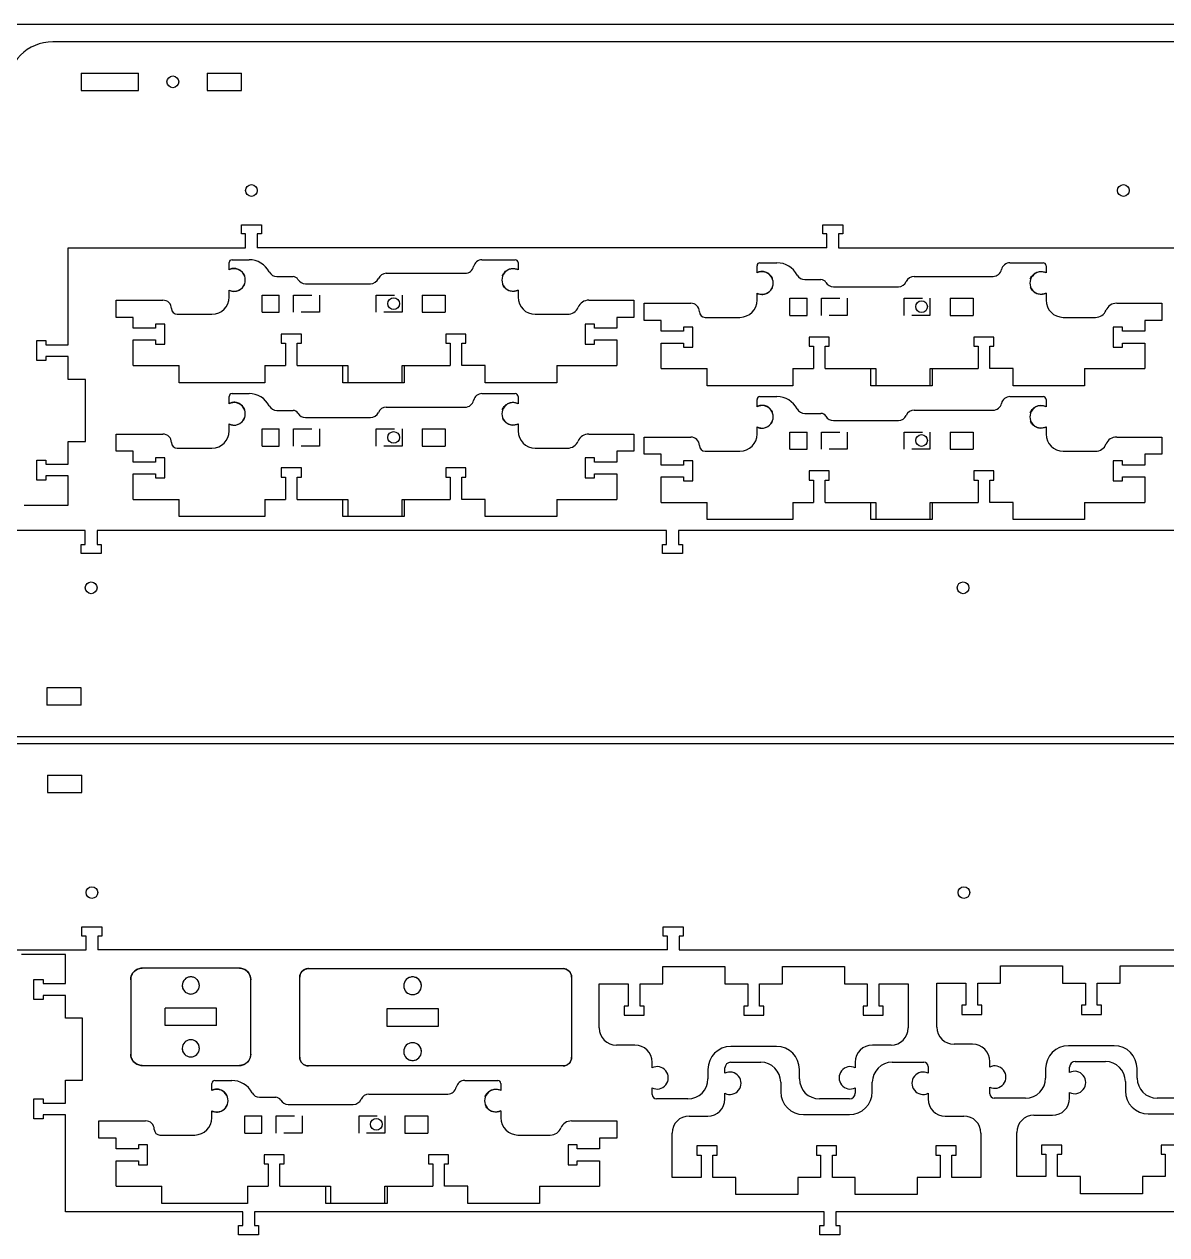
# Model space of a CAD drawing. Header units: millimetres. Extents: x -1447 to 1338, y -755 to 956.
# Drawn here: x -954.4 to -555.1, y 532.6 to 955.9 of the extents above; entities that cross this region are included whole.
import ezdxf

# ---------------------------------------------------------------- set-up
doc = ezdxf.new("R2010")
doc.units = ezdxf.units.MM
doc.linetypes.add('HIDDEN', pattern=[9.525, 6.35, -3.175])
doc.layers.get('0').update_dxf_attribs({"lineweight": 70})
doc.layers.add('Hidden', color=7, linetype='HIDDEN', lineweight=70)

msp = doc.modelspace()

# ---------------------------------------------------------------- linework, layer by layer
at = {"color": 7, "lineweight": -3}
for p, q in [((-1447.18, 955.92), (-167.18, 955.92)), ((-196.02, 949.77), (-944.43, 949.77)), ((-934.49, 938.77), (-914.49, 938.77)), ((-934.49, 938.77), (-934.49, 932.77)), ((-914.49, 932.77), (-914.49, 938.77)), ((-890.49, 938.77), (-878.49, 938.77)), ((-890.49, 938.77), (-890.49, 932.77)), ((-878.49, 932.77), (-878.49, 938.77)), ((-934.49, 932.77), (-914.49, 932.77)), ((-890.49, 932.77), (-878.49, 932.77)), ((-878.52, 882.57), (-878.52, 885.77)), ((-878.52, 885.77), (-871.52, 885.77)), ((-871.52, 885.77), (-871.52, 882.57)), ((-675.32, 882.57), (-675.32, 885.77)), ((-675.32, 885.77), (-668.32, 885.77)), ((-668.32, 885.77), (-668.32, 882.57)), ((-877.07, 882.57), (-878.52, 882.57)), ((-877.07, 877.77), (-877.07, 882.57)), ((-871.52, 882.57), (-872.97, 882.57)), ((-872.97, 882.57), (-872.97, 877.77)), ((-673.87, 882.57), (-675.32, 882.57)), ((-673.87, 877.77), (-673.87, 882.57)), ((-668.32, 882.57), (-669.77, 882.57)), ((-669.77, 882.57), (-669.77, 877.77)), ((-939.04, 843.82), (-939.04, 877.77)), ((-939.04, 877.77), (-877.07, 877.77)), ((-673.87, 877.77), (-872.97, 877.77)), ((-669.77, 877.77), (-470.67, 877.77)), ((-882.8, 869.99), (-882.8, 872.54)), ((-881.8, 873.54), (-875.85, 873.54)), ((-794.43, 873.54), (-782.8, 873.54)), ((-781.8, 872.54), (-781.8, 870.09)), ((-697.26, 872.48), (-691.31, 872.48)), ((-609.89, 872.48), (-598.26, 872.48)), ((-827.89, 868.81), (-800.3, 868.81)), ((-781.8, 870.09), (-781.8, 869.99)), ((-698.26, 868.93), (-698.26, 871.48)), ((-597.26, 871.48), (-597.26, 869.03)), ((-597.26, 869.03), (-597.26, 868.93)), ((-866.11, 867.67), (-860.47, 867.67)), ((-856.14, 865.17), (-833.4, 865.17)), ((-681.57, 866.61), (-675.93, 866.61)), ((-671.6, 864.11), (-648.86, 864.11)), ((-643.35, 867.75), (-615.76, 867.75)), ((-922.3, 859.41), (-905.95, 859.41)), ((-922.3, 853.41), (-922.3, 859.41)), ((-882.8, 860.47), (-882.8, 862.95)), ((-871.3, 861.17), (-865.3, 861.17)), ((-871.3, 855.17), (-871.3, 861.17)), ((-865.3, 855.17), (-865.3, 861.17)), ((-815.3, 861.17), (-807.3, 861.17)), ((-815.3, 861.17), (-815.3, 855.17)), ((-807.3, 861.17), (-807.3, 855.17)), ((-781.8, 862.95), (-781.8, 862.91)), ((-781.8, 862.91), (-781.8, 860.47)), ((-757.11, 859.41), (-741.3, 859.41)), ((-741.3, 859.41), (-741.3, 853.41)), ((-698.26, 859.41), (-698.26, 861.89)), ((-686.76, 860.11), (-680.76, 860.11)), ((-686.76, 854.11), (-686.76, 860.11)), ((-680.76, 854.11), (-680.76, 860.11)), ((-630.76, 860.11), (-622.76, 860.11)), ((-630.76, 860.11), (-630.76, 854.11)), ((-622.76, 860.11), (-622.76, 854.11)), ((-597.26, 861.89), (-597.26, 861.85)), ((-597.26, 861.85), (-597.26, 859.41)), ((-871.3, 855.17), (-865.3, 855.17)), ((-815.3, 855.17), (-807.3, 855.17)), ((-737.76, 858.35), (-721.41, 858.35)), ((-737.76, 852.35), (-737.76, 858.35)), ((-572.57, 858.35), (-556.76, 858.35)), ((-556.76, 858.35), (-556.76, 852.35)), ((-916.3, 853.41), (-922.3, 853.41)), ((-916.3, 849.59), (-916.3, 853.41)), ((-908.5, 851.04), (-908.5, 849.59)), ((-905.3, 851.04), (-908.5, 851.04)), ((-905.3, 844.04), (-905.3, 851.04)), ((-900.95, 854.47), (-888.8, 854.47)), ((-775.8, 854.47), (-764.5, 854.47)), ((-758.3, 851.04), (-758.3, 844.04)), ((-755.1, 851.04), (-758.3, 851.04)), ((-755.1, 849.59), (-755.1, 851.04)), ((-747.3, 853.41), (-747.3, 849.59)), ((-741.3, 853.41), (-747.3, 853.41)), ((-731.76, 852.35), (-737.76, 852.35)), ((-731.76, 848.53), (-731.76, 852.35)), ((-716.41, 853.41), (-704.26, 853.41)), ((-686.76, 854.11), (-680.76, 854.11)), ((-630.76, 854.11), (-622.76, 854.11)), ((-591.26, 853.41), (-579.96, 853.41)), ((-562.76, 852.35), (-562.76, 848.53)), ((-556.76, 852.35), (-562.76, 852.35)), ((-908.5, 849.59), (-916.3, 849.59)), ((-864.57, 847.54), (-864.57, 844.34)), ((-857.57, 847.54), (-864.57, 847.54)), ((-857.57, 844.34), (-857.57, 847.54)), ((-807.03, 847.54), (-807.03, 844.34)), ((-800.03, 847.54), (-807.03, 847.54)), ((-800.03, 844.34), (-800.03, 847.54)), ((-747.3, 849.59), (-755.1, 849.59)), ((-723.96, 848.53), (-731.76, 848.53)), ((-723.96, 849.98), (-723.96, 848.53)), ((-720.76, 849.98), (-723.96, 849.98)), ((-720.76, 842.98), (-720.76, 849.98)), ((-573.76, 849.98), (-573.76, 842.98)), ((-570.56, 849.98), (-573.76, 849.98)), ((-570.56, 848.53), (-570.56, 849.98)), ((-562.76, 848.53), (-570.56, 848.53)), ((-950.03, 838.27), (-950.03, 845.27)), ((-950.03, 845.27), (-946.83, 845.27)), ((-946.83, 845.27), (-946.83, 843.82)), ((-946.83, 843.82), (-939.04, 843.82)), ((-916.3, 845.49), (-908.5, 845.49)), ((-916.3, 836.54), (-916.3, 845.49)), ((-908.5, 845.49), (-908.5, 844.04)), ((-908.5, 844.04), (-905.3, 844.04)), ((-864.57, 844.34), (-863.12, 844.34)), ((-863.12, 844.34), (-863.12, 836.54)), ((-859.02, 844.34), (-857.57, 844.34)), ((-859.02, 836.54), (-859.02, 844.34)), ((-807.03, 844.34), (-805.58, 844.34)), ((-805.58, 844.34), (-805.58, 836.54)), ((-801.48, 844.34), (-800.03, 844.34)), ((-801.48, 836.54), (-801.48, 844.34)), ((-758.3, 844.04), (-755.1, 844.04)), ((-755.1, 845.49), (-747.3, 845.49)), ((-755.1, 844.04), (-755.1, 845.49)), ((-747.3, 845.49), (-747.3, 836.54)), ((-731.76, 844.43), (-723.96, 844.43)), ((-731.76, 835.48), (-731.76, 844.43)), ((-723.96, 844.43), (-723.96, 842.98)), ((-723.96, 842.98), (-720.76, 842.98)), ((-680.03, 846.48), (-680.03, 843.28)), ((-673.03, 846.48), (-680.03, 846.48)), ((-680.03, 843.28), (-678.58, 843.28)), ((-678.58, 843.28), (-678.58, 835.48)), ((-674.48, 843.28), (-673.03, 843.28)), ((-674.48, 835.48), (-674.48, 843.28)), ((-673.03, 843.28), (-673.03, 846.48)), ((-622.49, 846.48), (-622.49, 843.28)), ((-615.49, 846.48), (-622.49, 846.48)), ((-622.49, 843.28), (-621.04, 843.28)), ((-621.04, 843.28), (-621.04, 835.48)), ((-616.94, 843.28), (-615.49, 843.28)), ((-616.94, 835.48), (-616.94, 843.28)), ((-615.49, 843.28), (-615.49, 846.48)), ((-573.76, 842.98), (-570.56, 842.98)), ((-570.56, 844.43), (-562.76, 844.43)), ((-570.56, 842.98), (-570.56, 844.43)), ((-562.76, 844.43), (-562.76, 835.48)), ((-946.83, 838.27), (-950.03, 838.27)), ((-939.03, 839.72), (-946.83, 839.72)), ((-946.83, 839.72), (-946.83, 838.27)), ((-939.03, 831.72), (-939.03, 839.72)), ((-916.3, 836.54), (-911.33, 836.54)), ((-911.33, 836.54), (-901.33, 836.54)), ((-901.33, 836.54), (-900.3, 836.54)), ((-900.3, 830.54), (-900.3, 836.54)), ((-870.3, 836.54), (-870.3, 830.54)), ((-870.3, 836.54), (-863.12, 836.54)), ((-859.02, 836.54), (-843.02, 836.54)), ((-843.02, 830.54), (-843.02, 836.54)), ((-821.58, 836.54), (-821.58, 830.54)), ((-821.58, 836.54), (-805.58, 836.54)), ((-793.3, 836.54), (-801.48, 836.54)), ((-793.3, 830.54), (-793.3, 836.54)), ((-768.3, 836.54), (-762.33, 836.54)), ((-768.3, 836.54), (-768.3, 830.54)), ((-762.33, 836.54), (-747.33, 836.54)), ((-747.33, 836.54), (-747.3, 836.54)), ((-731.76, 835.48), (-726.79, 835.48)), ((-726.79, 835.48), (-716.79, 835.48)), ((-716.79, 835.48), (-715.76, 835.48)), ((-715.76, 829.48), (-715.76, 835.48)), ((-685.76, 835.48), (-685.76, 829.48)), ((-685.76, 835.48), (-678.58, 835.48)), ((-674.48, 835.48), (-658.48, 835.48)), ((-658.48, 829.48), (-658.48, 835.48)), ((-637.04, 835.48), (-637.04, 829.48)), ((-637.04, 835.48), (-621.04, 835.48)), ((-608.76, 835.48), (-616.94, 835.48)), ((-608.76, 829.48), (-608.76, 835.48)), ((-583.76, 835.48), (-577.79, 835.48)), ((-583.76, 835.48), (-583.76, 829.48)), ((-577.79, 835.48), (-562.79, 835.48)), ((-562.79, 835.48), (-562.76, 835.48)), ((-933.03, 831.72), (-939.03, 831.72)), ((-933.03, 810.05), (-933.03, 831.72)), ((-870.3, 830.54), (-900.3, 830.54)), ((-841.33, 830.54), (-843.02, 830.54)), ((-822.33, 830.54), (-841.33, 830.54)), ((-821.58, 830.54), (-822.33, 830.54)), ((-768.3, 830.54), (-793.3, 830.54)), ((-882.8, 823.19), (-882.8, 825.74)), ((-881.8, 826.74), (-875.85, 826.74)), ((-794.43, 826.74), (-782.8, 826.74)), ((-781.8, 825.74), (-781.8, 823.29)), ((-685.76, 829.48), (-715.76, 829.48)), ((-697.26, 825.68), (-691.31, 825.68)), ((-656.79, 829.48), (-658.48, 829.48)), ((-637.79, 829.48), (-656.79, 829.48)), ((-637.04, 829.48), (-637.79, 829.48)), ((-609.89, 825.68), (-598.26, 825.68)), ((-583.76, 829.48), (-608.76, 829.48)), ((-827.89, 822.01), (-800.3, 822.01)), ((-781.8, 823.29), (-781.8, 823.19)), ((-698.26, 822.13), (-698.26, 824.68)), ((-597.26, 824.68), (-597.26, 822.23)), ((-597.26, 822.23), (-597.26, 822.13)), ((-866.11, 820.87), (-860.47, 820.87)), ((-856.14, 818.37), (-833.4, 818.37)), ((-681.57, 819.81), (-675.93, 819.81)), ((-671.6, 817.31), (-648.86, 817.31)), ((-643.35, 820.95), (-615.76, 820.95)), ((-882.8, 813.67), (-882.8, 816.15)), ((-871.3, 814.37), (-865.3, 814.37)), ((-871.3, 808.37), (-871.3, 814.37)), ((-865.3, 808.37), (-865.3, 814.37)), ((-815.3, 814.37), (-807.3, 814.37)), ((-815.3, 814.37), (-815.3, 808.37)), ((-807.3, 814.37), (-807.3, 808.37)), ((-781.8, 816.15), (-781.8, 816.11)), ((-781.8, 816.11), (-781.8, 813.67)), ((-698.26, 812.61), (-698.26, 815.09)), ((-686.76, 813.31), (-680.76, 813.31)), ((-686.76, 807.31), (-686.76, 813.31)), ((-680.76, 807.31), (-680.76, 813.31)), ((-630.76, 813.31), (-622.76, 813.31)), ((-630.76, 813.31), (-630.76, 807.31)), ((-622.76, 813.31), (-622.76, 807.31)), ((-597.26, 815.09), (-597.26, 815.05)), ((-597.26, 815.05), (-597.26, 812.61)), ((-939.03, 802.05), (-939.03, 810.05)), ((-939.03, 810.05), (-933.03, 810.05)), ((-922.3, 812.61), (-905.95, 812.61)), ((-922.3, 806.61), (-922.3, 812.61)), ((-757.11, 812.61), (-741.3, 812.61)), ((-741.3, 812.61), (-741.3, 806.61)), ((-737.76, 811.55), (-721.41, 811.55)), ((-737.76, 805.55), (-737.76, 811.55)), ((-572.57, 811.55), (-556.76, 811.55)), ((-556.76, 811.55), (-556.76, 805.55)), ((-916.3, 806.61), (-922.3, 806.61)), ((-916.3, 802.79), (-916.3, 806.61)), ((-900.95, 807.67), (-888.8, 807.67)), ((-871.3, 808.37), (-865.3, 808.37)), ((-815.3, 808.37), (-807.3, 808.37)), ((-775.8, 807.67), (-764.5, 807.67)), ((-747.3, 806.61), (-747.3, 802.79)), ((-741.3, 806.61), (-747.3, 806.61)), ((-731.76, 805.55), (-737.76, 805.55)), ((-731.76, 801.73), (-731.76, 805.55)), ((-716.41, 806.61), (-704.26, 806.61)), ((-686.76, 807.31), (-680.76, 807.31)), ((-630.76, 807.31), (-622.76, 807.31)), ((-591.26, 806.61), (-579.96, 806.61)), ((-562.76, 805.55), (-562.76, 801.73)), ((-556.76, 805.55), (-562.76, 805.55)), ((-950.03, 796.5), (-950.03, 803.5)), ((-950.03, 803.5), (-946.83, 803.5)), ((-946.83, 803.5), (-946.83, 802.05)), ((-946.83, 802.05), (-939.03, 802.05)), ((-908.5, 802.79), (-916.3, 802.79)), ((-908.5, 804.24), (-908.5, 802.79)), ((-905.3, 804.24), (-908.5, 804.24)), ((-905.3, 797.24), (-905.3, 804.24)), ((-864.57, 800.74), (-864.57, 797.54)), ((-857.57, 800.74), (-864.57, 800.74)), ((-857.57, 797.54), (-857.57, 800.74)), ((-807.03, 800.74), (-807.03, 797.54)), ((-800.03, 800.74), (-807.03, 800.74)), ((-800.03, 797.54), (-800.03, 800.74)), ((-758.3, 804.24), (-758.3, 797.24)), ((-755.1, 804.24), (-758.3, 804.24)), ((-755.1, 802.79), (-755.1, 804.24)), ((-747.3, 802.79), (-755.1, 802.79)), ((-723.96, 801.73), (-731.76, 801.73)), ((-723.96, 803.18), (-723.96, 801.73)), ((-720.76, 803.18), (-723.96, 803.18)), ((-720.76, 796.18), (-720.76, 803.18)), ((-573.76, 803.18), (-573.76, 796.18)), ((-570.56, 803.18), (-573.76, 803.18)), ((-570.56, 801.73), (-570.56, 803.18)), ((-562.76, 801.73), (-570.56, 801.73)), ((-946.83, 796.5), (-950.03, 796.5)), ((-939.03, 797.95), (-946.83, 797.95)), ((-946.83, 797.95), (-946.83, 796.5)), ((-939.03, 787.77), (-939.03, 797.95)), ((-916.3, 798.69), (-908.5, 798.69)), ((-916.3, 789.74), (-916.3, 798.69)), ((-908.5, 798.69), (-908.5, 797.24)), ((-908.5, 797.24), (-905.3, 797.24)), ((-864.57, 797.54), (-863.12, 797.54)), ((-863.12, 797.54), (-863.12, 789.74)), ((-859.02, 797.54), (-857.57, 797.54)), ((-859.02, 789.74), (-859.02, 797.54)), ((-807.03, 797.54), (-805.58, 797.54)), ((-805.58, 797.54), (-805.58, 789.74)), ((-801.48, 797.54), (-800.03, 797.54)), ((-801.48, 789.74), (-801.48, 797.54)), ((-758.3, 797.24), (-755.1, 797.24)), ((-755.1, 798.69), (-747.3, 798.69)), ((-755.1, 797.24), (-755.1, 798.69)), ((-747.3, 798.69), (-747.3, 789.74)), ((-731.76, 797.63), (-723.96, 797.63)), ((-731.76, 788.68), (-731.76, 797.63)), ((-723.96, 797.63), (-723.96, 796.18)), ((-723.96, 796.18), (-720.76, 796.18)), ((-680.03, 799.68), (-680.03, 796.48)), ((-673.03, 799.68), (-680.03, 799.68)), ((-680.03, 796.48), (-678.58, 796.48)), ((-678.58, 796.48), (-678.58, 788.68)), ((-674.48, 796.48), (-673.03, 796.48)), ((-674.48, 788.68), (-674.48, 796.48)), ((-673.03, 796.48), (-673.03, 799.68)), ((-622.49, 799.68), (-622.49, 796.48)), ((-615.49, 799.68), (-622.49, 799.68)), ((-622.49, 796.48), (-621.04, 796.48)), ((-621.04, 796.48), (-621.04, 788.68)), ((-616.94, 796.48), (-615.49, 796.48)), ((-616.94, 788.68), (-616.94, 796.48)), ((-615.49, 796.48), (-615.49, 799.68)), ((-573.76, 796.18), (-570.56, 796.18)), ((-570.56, 797.63), (-562.76, 797.63)), ((-570.56, 796.18), (-570.56, 797.63)), ((-562.76, 797.63), (-562.76, 788.68)), ((-954.43, 787.77), (-939.03, 787.77)), ((-916.3, 789.74), (-911.33, 789.74)), ((-911.33, 789.74), (-901.33, 789.74)), ((-901.33, 789.74), (-900.3, 789.74)), ((-900.3, 783.74), (-900.3, 789.74)), ((-870.3, 789.74), (-870.3, 783.74)), ((-870.3, 789.74), (-863.12, 789.74)), ((-859.02, 789.74), (-843.02, 789.74)), ((-843.02, 783.74), (-843.02, 789.74)), ((-821.58, 789.74), (-821.58, 783.74)), ((-821.58, 789.74), (-805.58, 789.74)), ((-793.3, 789.74), (-801.48, 789.74)), ((-793.3, 783.74), (-793.3, 789.74)), ((-768.3, 789.74), (-762.33, 789.74)), ((-768.3, 789.74), (-768.3, 783.74)), ((-762.33, 789.74), (-747.33, 789.74)), ((-747.33, 789.74), (-747.3, 789.74)), ((-731.76, 788.68), (-726.79, 788.68)), ((-726.79, 788.68), (-716.79, 788.68)), ((-716.79, 788.68), (-715.76, 788.68)), ((-715.76, 782.68), (-715.76, 788.68)), ((-685.76, 788.68), (-685.76, 782.68)), ((-685.76, 788.68), (-678.58, 788.68)), ((-674.48, 788.68), (-658.48, 788.68)), ((-658.48, 782.68), (-658.48, 788.68)), ((-637.04, 788.68), (-637.04, 782.68)), ((-637.04, 788.68), (-621.04, 788.68)), ((-608.76, 788.68), (-616.94, 788.68)), ((-608.76, 782.68), (-608.76, 788.68)), ((-583.76, 788.68), (-577.79, 788.68)), ((-583.76, 788.68), (-583.76, 782.68)), ((-577.79, 788.68), (-562.79, 788.68)), ((-562.79, 788.68), (-562.76, 788.68)), ((-870.3, 783.74), (-900.3, 783.74)), ((-841.33, 783.74), (-843.02, 783.74)), ((-822.33, 783.74), (-841.33, 783.74)), ((-821.58, 783.74), (-822.33, 783.74)), ((-768.3, 783.74), (-793.3, 783.74)), ((-685.76, 782.68), (-715.76, 782.68)), ((-656.79, 782.68), (-658.48, 782.68)), ((-637.79, 782.68), (-656.79, 782.68)), ((-637.04, 782.68), (-637.79, 782.68)), ((-583.76, 782.68), (-608.76, 782.68)), ((-933.09, 778.83), (-995.06, 778.83)), ((-933.09, 774.03), (-933.09, 778.83)), ((-928.99, 778.83), (-928.99, 774.03)), ((-729.89, 778.83), (-928.99, 778.83)), ((-729.89, 774.03), (-729.89, 778.83)), ((-526.69, 778.83), (-725.79, 778.83)), ((-725.79, 778.83), (-725.79, 774.03)), ((-934.54, 774.03), (-933.09, 774.03)), ((-934.54, 770.83), (-934.54, 774.03)), ((-927.54, 770.83), (-934.54, 770.83)), ((-928.99, 774.03), (-927.54, 774.03)), ((-927.54, 774.03), (-927.54, 770.83)), ((-731.34, 774.03), (-729.89, 774.03)), ((-731.34, 770.83), (-731.34, 774.03)), ((-724.34, 770.83), (-731.34, 770.83)), ((-725.79, 774.03), (-724.34, 774.03)), ((-724.34, 774.03), (-724.34, 770.83)), ((-934.51, 723.83), (-946.51, 723.83)), ((-946.51, 723.83), (-946.51, 717.83)), ((-934.51, 717.83), (-934.51, 723.83)), ((-934.51, 717.83), (-946.51, 717.83)), ((-1000.45, 706.83), (-252.04, 706.83)), ((-251.78, 704.26), (-1000.19, 704.26)), ((-946.25, 693.26), (-934.25, 693.26)), ((-946.25, 693.26), (-946.25, 687.26)), ((-934.25, 687.26), (-934.25, 693.26)), ((-946.25, 687.26), (-934.25, 687.26)), ((-934.28, 637.06), (-934.28, 640.26)), ((-934.28, 640.26), (-927.28, 640.26)), ((-927.28, 640.26), (-927.28, 637.06)), ((-731.08, 637.06), (-731.08, 640.26)), ((-731.08, 640.26), (-724.08, 640.26)), ((-724.08, 640.26), (-724.08, 637.06)), ((-932.83, 637.06), (-934.28, 637.06)), ((-932.83, 632.26), (-932.83, 637.06)), ((-927.28, 637.06), (-928.73, 637.06)), ((-928.73, 637.06), (-928.73, 632.26)), ((-729.63, 637.06), (-731.08, 637.06)), ((-729.63, 632.26), (-729.63, 637.06)), ((-724.08, 637.06), (-725.53, 637.06)), ((-725.53, 637.06), (-725.53, 632.26)), ((-994.8, 632.26), (-932.83, 632.26)), ((-729.63, 632.26), (-928.73, 632.26)), ((-725.53, 632.26), (-526.43, 632.26)), ((-940.02, 630.58), (-955.42, 630.58)), ((-940.02, 620.4), (-940.02, 630.58)), ((-613.14, 626.62), (-591.47, 626.62)), ((-613.14, 620.62), (-613.14, 626.62)), ((-591.47, 626.62), (-591.47, 620.62)), ((-571.37, 626.62), (-549.7, 626.62)), ((-571.37, 620.62), (-571.37, 626.62)), ((-879.22, 625.78), (-913.22, 625.78)), ((-858.1, 594.65), (-858.1, 622.65)), ((-855.1, 625.65), (-766.1, 625.65)), ((-763.1, 622.65), (-763.1, 594.65)), ((-731.17, 626.36), (-709.5, 626.36)), ((-731.17, 620.36), (-731.17, 626.36)), ((-709.5, 626.36), (-709.5, 620.36)), ((-689.4, 626.36), (-667.73, 626.36)), ((-689.4, 620.36), (-689.4, 626.36)), ((-667.73, 626.36), (-667.73, 620.36)), ((-951.02, 621.85), (-947.82, 621.85)), ((-951.02, 614.85), (-951.02, 621.85)), ((-947.82, 621.85), (-947.82, 620.4)), ((-947.82, 620.4), (-940.02, 620.4)), ((-917.22, 621.78), (-917.22, 595.78)), ((-875.22, 595.78), (-875.22, 621.78)), ((-753.45, 620.36), (-743.27, 620.36)), ((-753.45, 604.93), (-753.45, 620.36)), ((-743.27, 620.36), (-743.27, 612.56)), ((-739.17, 620.36), (-731.17, 620.36)), ((-739.17, 612.56), (-739.17, 620.36)), ((-709.5, 620.36), (-701.5, 620.36)), ((-701.5, 620.36), (-701.5, 612.56)), ((-697.4, 620.36), (-689.4, 620.36)), ((-697.4, 612.56), (-697.4, 620.36)), ((-667.73, 620.36), (-659.73, 620.36)), ((-659.73, 620.36), (-659.73, 612.56)), ((-655.63, 620.36), (-645.45, 620.36)), ((-655.63, 612.56), (-655.63, 620.36)), ((-645.45, 620.36), (-645.45, 604.93)), ((-635.42, 620.62), (-625.24, 620.62)), ((-635.42, 605.19), (-635.42, 620.62)), ((-625.24, 620.62), (-625.24, 612.82)), ((-621.14, 620.62), (-613.14, 620.62)), ((-621.14, 612.82), (-621.14, 620.62)), ((-591.47, 620.62), (-583.47, 620.62)), ((-583.47, 620.62), (-583.47, 612.82)), ((-579.37, 620.62), (-571.37, 620.62)), ((-579.37, 612.82), (-579.37, 620.62)), ((-947.82, 614.85), (-951.02, 614.85)), ((-947.82, 616.3), (-947.82, 614.85)), ((-940.02, 616.3), (-947.82, 616.3)), ((-940.02, 608.3), (-940.02, 616.3)), ((-887.22, 611.78), (-905.22, 611.78)), ((-905.22, 605.78), (-905.22, 611.78)), ((-887.22, 605.78), (-887.22, 611.78)), ((-827.68, 611.57), (-827.68, 605.57)), ((-809.68, 611.57), (-827.68, 611.57)), ((-809.68, 605.57), (-809.68, 611.57)), ((-744.72, 612.56), (-744.72, 609.36)), ((-743.27, 612.56), (-744.72, 612.56)), ((-737.72, 612.56), (-739.17, 612.56)), ((-737.72, 609.36), (-737.72, 612.56)), ((-702.95, 612.56), (-702.95, 609.36)), ((-701.5, 612.56), (-702.95, 612.56)), ((-695.95, 612.56), (-697.4, 612.56)), ((-695.95, 609.36), (-695.95, 612.56)), ((-661.18, 612.56), (-661.18, 609.36)), ((-659.73, 612.56), (-661.18, 612.56)), ((-654.18, 612.56), (-655.63, 612.56)), ((-654.18, 609.36), (-654.18, 612.56)), ((-626.69, 612.82), (-626.69, 609.62)), ((-625.24, 612.82), (-626.69, 612.82)), ((-626.69, 609.62), (-619.69, 609.62)), ((-619.69, 612.82), (-621.14, 612.82)), ((-619.69, 609.62), (-619.69, 612.82)), ((-584.92, 612.82), (-584.92, 609.62)), ((-583.47, 612.82), (-584.92, 612.82)), ((-584.92, 609.62), (-577.92, 609.62)), ((-577.92, 612.82), (-579.37, 612.82)), ((-577.92, 609.62), (-577.92, 612.82)), ((-934.02, 608.3), (-940.02, 608.3)), ((-934.02, 586.63), (-934.02, 608.3)), ((-887.22, 605.78), (-905.22, 605.78)), ((-827.68, 605.57), (-809.68, 605.57)), ((-744.72, 609.36), (-737.72, 609.36)), ((-702.95, 609.36), (-695.95, 609.36)), ((-661.18, 609.36), (-654.18, 609.36)), ((-740.95, 598.93), (-747.45, 598.93)), ((-691.45, 598.43), (-707.45, 598.43)), ((-651.45, 598.93), (-657.95, 598.93)), ((-622.92, 599.19), (-629.42, 599.19)), ((-573.42, 598.69), (-589.42, 598.69)), ((-734.95, 590.98), (-734.95, 592.93)), ((-707.5, 592.92), (-697, 592.92)), ((-663.95, 592.93), (-663.95, 590.98)), ((-651, 592.92), (-640, 592.92)), ((-616.92, 591.24), (-616.92, 593.19)), ((-587.02, 593.18), (-576.52, 593.18)), ((-913.22, 591.78), (-879.22, 591.78)), ((-766.1, 591.65), (-855.1, 591.65)), ((-715.45, 590.43), (-715.45, 587.11)), ((-709.5, 589.09), (-709.5, 590.92)), ((-683.45, 587.11), (-683.45, 590.43)), ((-638.5, 591.42), (-638.5, 589.09)), ((-597.42, 590.69), (-597.42, 587.37)), ((-589.02, 589.35), (-589.02, 591.18)), ((-565.42, 587.37), (-565.42, 590.69)), ((-940.02, 586.63), (-934.02, 586.63)), ((-940.02, 578.63), (-940.02, 586.63)), ((-888.84, 582.99), (-888.84, 585.54)), ((-887.84, 586.54), (-881.89, 586.54)), ((-800.47, 586.54), (-788.84, 586.54)), ((-787.84, 585.54), (-787.84, 583.09)), ((-690, 585.92), (-690, 582.6)), ((-658, 582.6), (-658, 585.92)), ((-569.52, 586.18), (-569.52, 582.86)), ((-951.02, 580.08), (-947.82, 580.08)), ((-951.02, 573.08), (-951.02, 580.08)), ((-947.82, 580.08), (-947.82, 578.63)), ((-872.15, 580.67), (-866.51, 580.67)), ((-833.93, 581.81), (-806.34, 581.81)), ((-787.84, 583.09), (-787.84, 582.99)), ((-734.95, 581.61), (-734.95, 583.95)), ((-722.45, 580.11), (-733.45, 580.11)), ((-709.5, 580.1), (-709.5, 582.06)), ((-665.95, 580.11), (-676.45, 580.11)), ((-663.95, 583.95), (-663.95, 582.11)), ((-638.5, 582.06), (-638.5, 580.1)), ((-616.92, 581.87), (-616.92, 584.21)), ((-604.42, 580.37), (-615.42, 580.37)), ((-589.02, 580.36), (-589.02, 582.32)), ((-547.92, 580.37), (-558.42, 580.37)), ((-947.82, 578.63), (-940.02, 578.63)), ((-888.84, 573.47), (-888.84, 575.95)), ((-862.18, 578.17), (-839.44, 578.17)), ((-787.84, 575.95), (-787.84, 575.91)), ((-787.84, 575.91), (-787.84, 573.47)), ((-947.82, 573.08), (-951.02, 573.08)), ((-947.82, 574.53), (-947.82, 573.08)), ((-940.02, 574.53), (-947.82, 574.53)), ((-940.02, 540.58), (-940.02, 574.53)), ((-928.34, 572.41), (-911.99, 572.41)), ((-928.34, 566.41), (-928.34, 572.41)), ((-877.34, 574.17), (-871.34, 574.17)), ((-877.34, 568.17), (-877.34, 574.17)), ((-871.34, 568.17), (-871.34, 574.17)), ((-821.34, 574.17), (-813.34, 574.17)), ((-821.34, 574.17), (-821.34, 568.17)), ((-813.34, 574.17), (-813.34, 568.17)), ((-763.15, 572.41), (-747.34, 572.41)), ((-747.34, 572.41), (-747.34, 566.41)), ((-722, 574.1), (-715.5, 574.1)), ((-682, 574.6), (-666, 574.6)), ((-632.5, 574.1), (-626, 574.1)), ((-601.52, 574.36), (-595.02, 574.36)), ((-561.52, 574.86), (-545.52, 574.86)), ((-906.99, 567.47), (-894.84, 567.47)), ((-877.34, 568.17), (-871.34, 568.17)), ((-821.34, 568.17), (-813.34, 568.17)), ((-781.84, 567.47), (-770.54, 567.47)), ((-728, 552.67), (-728, 568.1)), ((-620, 568.1), (-620, 552.67)), ((-607.52, 552.93), (-607.52, 568.36)), ((-922.34, 566.41), (-928.34, 566.41)), ((-922.34, 562.59), (-922.34, 566.41)), ((-914.54, 564.04), (-914.54, 562.59)), ((-911.34, 564.04), (-914.54, 564.04)), ((-911.34, 557.04), (-911.34, 564.04)), ((-764.34, 564.04), (-764.34, 557.04)), ((-761.14, 564.04), (-764.34, 564.04)), ((-761.14, 562.59), (-761.14, 564.04)), ((-753.34, 566.41), (-753.34, 562.59)), ((-747.34, 566.41), (-753.34, 566.41)), ((-719.27, 563.67), (-719.27, 560.47)), ((-712.27, 563.67), (-719.27, 563.67)), ((-712.27, 560.47), (-712.27, 563.67)), ((-677.5, 563.67), (-677.5, 560.47)), ((-670.5, 563.67), (-677.5, 563.67)), ((-670.5, 560.47), (-670.5, 563.67)), ((-635.73, 563.67), (-635.73, 560.47)), ((-628.73, 563.67), (-635.73, 563.67)), ((-628.73, 560.47), (-628.73, 563.67)), ((-598.79, 563.93), (-598.79, 560.73)), ((-591.79, 563.93), (-598.79, 563.93)), ((-591.79, 560.73), (-591.79, 563.93)), ((-557.02, 563.93), (-557.02, 560.73)), ((-550.02, 563.93), (-557.02, 563.93)), ((-914.54, 562.59), (-922.34, 562.59)), ((-870.61, 560.54), (-870.61, 557.34)), ((-863.61, 560.54), (-870.61, 560.54)), ((-863.61, 557.34), (-863.61, 560.54)), ((-813.07, 560.54), (-813.07, 557.34)), ((-806.07, 560.54), (-813.07, 560.54)), ((-806.07, 557.34), (-806.07, 560.54)), ((-753.34, 562.59), (-761.14, 562.59)), ((-719.27, 560.47), (-717.82, 560.47)), ((-717.82, 560.47), (-717.82, 552.67)), ((-713.72, 560.47), (-712.27, 560.47)), ((-713.72, 552.67), (-713.72, 560.47)), ((-677.5, 560.47), (-676.05, 560.47)), ((-676.05, 560.47), (-676.05, 552.67)), ((-671.95, 560.47), (-670.5, 560.47)), ((-671.95, 552.67), (-671.95, 560.47)), ((-635.73, 560.47), (-634.28, 560.47)), ((-634.28, 560.47), (-634.28, 552.67)), ((-630.18, 560.47), (-628.73, 560.47)), ((-630.18, 552.67), (-630.18, 560.47)), ((-598.79, 560.73), (-597.34, 560.73)), ((-597.34, 560.73), (-597.34, 552.93)), ((-593.24, 560.73), (-591.79, 560.73)), ((-593.24, 552.93), (-593.24, 560.73)), ((-557.02, 560.73), (-555.57, 560.73)), ((-555.57, 560.73), (-555.57, 552.93)), ((-922.34, 558.49), (-914.54, 558.49)), ((-922.34, 549.54), (-922.34, 558.49)), ((-914.54, 558.49), (-914.54, 557.04)), ((-914.54, 557.04), (-911.34, 557.04)), ((-870.61, 557.34), (-869.16, 557.34)), ((-869.16, 557.34), (-869.16, 549.54)), ((-865.06, 557.34), (-863.61, 557.34)), ((-865.06, 549.54), (-865.06, 557.34)), ((-813.07, 557.34), (-811.62, 557.34)), ((-811.62, 557.34), (-811.62, 549.54)), ((-807.52, 557.34), (-806.07, 557.34)), ((-807.52, 549.54), (-807.52, 557.34)), ((-764.34, 557.04), (-761.14, 557.04)), ((-761.14, 558.49), (-753.34, 558.49)), ((-761.14, 557.04), (-761.14, 558.49)), ((-753.34, 558.49), (-753.34, 549.54)), ((-717.82, 552.67), (-728, 552.67)), ((-705.72, 552.67), (-713.72, 552.67)), ((-705.72, 546.67), (-705.72, 552.67)), ((-684.05, 552.67), (-684.05, 546.67)), ((-676.05, 552.67), (-684.05, 552.67)), ((-663.95, 552.67), (-671.95, 552.67)), ((-663.95, 546.67), (-663.95, 552.67)), ((-642.28, 552.67), (-642.28, 546.67)), ((-634.28, 552.67), (-642.28, 552.67)), ((-620, 552.67), (-630.18, 552.67)), ((-597.34, 552.93), (-607.52, 552.93)), ((-585.24, 552.93), (-593.24, 552.93)), ((-585.24, 546.93), (-585.24, 552.93)), ((-563.57, 552.93), (-563.57, 546.93)), ((-555.57, 552.93), (-563.57, 552.93)), ((-922.34, 549.54), (-917.37, 549.54)), ((-917.37, 549.54), (-907.37, 549.54)), ((-907.37, 549.54), (-906.34, 549.54)), ((-906.34, 543.54), (-906.34, 549.54)), ((-876.34, 549.54), (-876.34, 543.54)), ((-876.34, 549.54), (-869.16, 549.54)), ((-865.06, 549.54), (-849.06, 549.54)), ((-849.06, 543.54), (-849.06, 549.54)), ((-827.62, 549.54), (-827.62, 543.54)), ((-827.62, 549.54), (-811.62, 549.54)), ((-799.34, 549.54), (-807.52, 549.54)), ((-799.34, 543.54), (-799.34, 549.54)), ((-774.34, 549.54), (-768.37, 549.54)), ((-774.34, 549.54), (-774.34, 543.54)), ((-768.37, 549.54), (-753.37, 549.54)), ((-753.37, 549.54), (-753.34, 549.54)), ((-684.05, 546.67), (-705.72, 546.67)), ((-642.28, 546.67), (-663.95, 546.67)), ((-563.57, 546.93), (-585.24, 546.93)), ((-876.34, 543.54), (-906.34, 543.54)), ((-847.37, 543.54), (-849.06, 543.54)), ((-828.37, 543.54), (-847.37, 543.54)), ((-827.62, 543.54), (-828.37, 543.54)), ((-774.34, 543.54), (-799.34, 543.54)), ((-878.06, 540.58), (-940.02, 540.58)), ((-878.06, 535.78), (-878.06, 540.58)), ((-873.96, 540.58), (-873.96, 535.78)), ((-674.86, 540.58), (-873.96, 540.58)), ((-674.86, 535.78), (-674.86, 540.58)), ((-471.66, 540.58), (-670.76, 540.58)), ((-670.76, 540.58), (-670.76, 535.78)), ((-879.51, 535.78), (-878.06, 535.78)), ((-879.51, 532.58), (-879.51, 535.78)), ((-873.96, 535.78), (-872.51, 535.78)), ((-872.51, 535.78), (-872.51, 532.58)), ((-676.31, 535.78), (-674.86, 535.78)), ((-676.31, 532.58), (-676.31, 535.78)), ((-670.76, 535.78), (-669.31, 535.78)), ((-669.31, 535.78), (-669.31, 532.58)), ((-872.51, 532.58), (-879.51, 532.58)), ((-669.31, 532.58), (-676.31, 532.58))]:
    msp.add_line(p, q, dxfattribs=at)
for centre in [(-902.49, 935.77), (-875.02, 897.77), (-570.22, 897.77), (-825.3, 858.21), (-640.76, 857.15), (-825.3, 811.41), (-640.76, 810.35), (-931.04, 758.83), (-626.24, 758.83), (-930.78, 652.26), (-625.98, 652.26), (-831.34, 571.21)]:
    msp.add_circle(centre, 2.05, dxfattribs=at)
for centre, radius, start, end in [((-944.43, 933.77), 16, 90, 180), ((-881.8, 872.54), 1, 90, 180), ((-875.85, 865.54), 8, 27.7985, 90), ((-794.43, 870.54), 3, 90, 167.8125), ((-782.8, 872.54), 1, 360, 90), ((-697.26, 871.48), 1, 90, 180), ((-691.31, 864.48), 8, 27.7985, 90), ((-609.89, 869.48), 3, 90, 167.8125), ((-598.26, 871.48), 1, 360, 90), ((-881.07, 866.47), 3.92, 243.8115, 116.1885), ((-866.11, 870.67), 3, 207.7985, 270), ((-827.89, 865.81), 3, 90, 156.8033), ((-800.3, 871.81), 3, 270, 347.8125), ((-783.53, 866.47), 3.92, 63.8115, 296.1885), ((-696.53, 865.41), 3.92, 243.8115, 116.1885), ((-681.57, 869.61), 3, 207.7985, 270), ((-615.76, 870.75), 3, 270, 347.8125), ((-598.99, 865.41), 3.92, 63.8115, 296.1885), ((-860.47, 865.67), 2, 30, 90), ((-856.14, 868.17), 3, 210, 270), ((-833.4, 868.17), 3, 270, 336.8033), ((-675.93, 864.61), 2, 30, 90), ((-671.6, 867.11), 3, 210, 270), ((-648.86, 867.11), 3, 270, 336.8033), ((-643.35, 864.75), 3, 90, 156.8033), ((-905.95, 856.41), 3, 0.6876, 90), ((-888.8, 860.47), 6, 270, 360), ((-775.8, 860.47), 6, 180, 270), ((-757.11, 855.41), 4, 90, 157.5197), ((-704.26, 859.41), 6, 270, 360), ((-591.26, 859.41), 6, 180, 270), ((-900.95, 856.47), 2, 180.6876, 270), ((-764.5, 858.47), 4, 270, 337.5197), ((-721.41, 855.35), 3, 0.6876, 90), ((-716.41, 855.41), 2, 180.6876, 270), ((-579.96, 857.41), 4, 270, 337.5197), ((-572.57, 854.35), 4, 90, 157.5197), ((-881.8, 825.74), 1, 90, 180), ((-875.85, 818.74), 8, 27.7985, 90), ((-794.43, 823.74), 3, 90, 167.8125), ((-782.8, 825.74), 1, 360, 90), ((-697.26, 824.68), 1, 90, 180), ((-691.31, 817.68), 8, 27.7985, 90), ((-609.89, 822.68), 3, 90, 167.8125), ((-598.26, 824.68), 1, 360, 90), ((-881.07, 819.67), 3.92, 243.8115, 116.1885), ((-866.11, 823.87), 3, 207.7985, 270), ((-827.89, 819.01), 3, 90, 156.8033), ((-800.3, 825.01), 3, 270, 347.8125), ((-783.53, 819.67), 3.92, 63.8115, 296.1885), ((-696.53, 818.61), 3.92, 243.8115, 116.1885), ((-681.57, 822.81), 3, 207.7985, 270), ((-615.76, 823.95), 3, 270, 347.8125), ((-598.99, 818.61), 3.92, 63.8115, 296.1885), ((-860.47, 818.87), 2, 30, 90), ((-856.14, 821.37), 3, 210, 270), ((-833.4, 821.37), 3, 270, 336.8033), ((-675.93, 817.81), 2, 30, 90), ((-671.6, 820.31), 3, 210, 270), ((-648.86, 820.31), 3, 270, 336.8033), ((-643.35, 817.95), 3, 90, 156.8033), ((-888.8, 813.67), 6, 270, 360), ((-775.8, 813.67), 6, 180, 270), ((-905.95, 809.61), 3, 0.6876, 90), ((-900.95, 809.67), 2, 180.6876, 270), ((-764.5, 811.67), 4, 270, 337.5197), ((-757.11, 808.61), 4, 90, 157.5197), ((-721.41, 808.55), 3, 0.6876, 90), ((-716.41, 808.61), 2, 180.6876, 270), ((-704.26, 812.61), 6, 270, 360), ((-591.26, 812.61), 6, 180, 270), ((-579.96, 810.61), 4, 270, 337.5197), ((-572.57, 807.55), 4, 90, 157.5197), ((-747.45, 604.93), 6, 180, 270), ((-651.45, 604.93), 6, 270, 0), ((-629.42, 605.19), 6, 180, 270), ((-740.95, 592.93), 6, 0, 90), ((-707.45, 590.43), 8, 90, 180), ((-691.45, 590.43), 8, 0, 90), ((-657.95, 592.93), 6, 90, 180), ((-622.92, 593.19), 6, 0, 90), ((-589.42, 590.69), 8, 90, 180), ((-573.42, 590.69), 8, 0, 90), ((-707.5, 590.92), 2, 90, 180), ((-697, 585.92), 7, 0, 90), ((-651, 585.92), 7, 90, 180), ((-640, 591.42), 1.5, 0, 90), ((-587.02, 591.18), 2, 90, 180), ((-576.52, 586.18), 7, 0, 90), ((-733.22, 587.46), 3.92, 243.8115, 116.1885), ((-707.77, 585.57), 3.92, 243.8115, 116.1885), ((-665.68, 587.46), 3.92, 63.8115, 296.1885), ((-640.23, 585.57), 3.92, 63.8115, 296.1885), ((-615.19, 587.72), 3.92, 243.8115, 116.1885), ((-587.29, 585.83), 3.92, 243.8115, 116.1885), ((-887.84, 585.54), 1, 90, 180), ((-881.89, 578.54), 8, 27.7985, 90), ((-800.47, 583.54), 3, 90, 167.8125), ((-788.84, 585.54), 1, 360, 90), ((-722.45, 587.11), 7, 270, 0), ((-676.45, 587.11), 7, 180, 270), ((-604.42, 587.37), 7, 270, 0), ((-558.42, 587.37), 7, 180, 270), ((-887.11, 579.47), 3.92, 243.8115, 116.1885), ((-872.15, 583.67), 3, 207.7985, 270), ((-866.51, 578.67), 2, 30, 90), ((-839.44, 581.17), 3, 270, 336.8033), ((-833.93, 578.81), 3, 90, 156.8033), ((-806.34, 584.81), 3, 270, 347.8125), ((-789.57, 579.47), 3.92, 63.8115, 296.1885), ((-733.45, 581.61), 1.5, 180, 270), ((-715.5, 580.1), 6, 270, 360), ((-682, 582.6), 8, 180, 270), ((-666, 582.6), 8, 270, 360), ((-665.95, 582.11), 2, 270, 0), ((-632.5, 580.1), 6, 180, 270), ((-615.42, 581.87), 1.5, 180, 270), ((-595.02, 580.36), 6, 270, 360), ((-561.52, 582.86), 8, 180, 270), ((-862.18, 581.17), 3, 210, 270), ((-911.99, 569.41), 3, 0.6876, 90), ((-894.84, 573.47), 6, 270, 360), ((-781.84, 573.47), 6, 180, 270), ((-763.15, 568.41), 4, 90, 157.5197), ((-722, 568.1), 6, 90, 180), ((-626, 568.1), 6, 0, 90), ((-601.52, 568.36), 6, 90, 180), ((-906.99, 569.47), 2, 180.6876, 270), ((-770.54, 571.47), 4, 270, 337.5197)]:
    msp.add_arc(centre, radius, start, end, dxfattribs=at)
at = {"color": 7, "lineweight": -3, "extrusion": (-1.07364e-35, -1.23259e-32, -1)}
for centre, major_axis, start_param, end_param in [((-913.22, 621.78), (4, 0), 3.140725, 4.711521), ((-879.22, 621.78), (4, 0), 4.711521, 6.282317), ((-855.1, 622.65), (-3, 0), 6.282317, 7.853114), ((-766.1, 622.65), (-3, 0), 1.569928, 3.140725), ((-879.22, 595.78), (4, 0), 6.282317, 7.853114), ((-855.1, 594.65), (-3, 0), 4.711521, 6.282317), ((-766.1, 594.65), (-3, 0), 3.140725, 4.711521)]:
    msp.add_ellipse(centre, major_axis=major_axis, ratio=1, start_param=start_param, end_param=end_param, dxfattribs=at)
for centre, major_axis in [((-896.21, 619.78), (3, 0)), ((-818.69, 619.65), (-3.1, 0)), ((-896.21, 597.78), (3, 0)), ((-818.68, 596.65), (-3.1, 0))]:
    msp.add_ellipse(centre, major_axis=major_axis, ratio=1, dxfattribs=at)
at = {"color": 7, "lineweight": -3, "extrusion": (-2.14727e-35, -2.46519e-32, -1)}
msp.add_ellipse((-913.22, 595.78), major_axis=(4, 0), ratio=1, start_param=1.569928, end_param=3.140725, dxfattribs=at)
at = {"layer": 'Hidden', "lineweight": -3}
for p, q in [((-781.8, 870.09), (-781.8, 870.09)), ((-597.26, 869.03), (-597.26, 869.03)), ((-860.27, 861.17), (-851.27, 861.17)), ((-860.27, 855.17), (-860.27, 861.17)), ((-851.27, 861.17), (-851.27, 855.17)), ((-831.37, 855.17), (-831.37, 861.17)), ((-831.37, 861.17), (-822.37, 861.17)), ((-822.37, 861.17), (-822.37, 855.17)), ((-781.8, 862.91), (-781.8, 862.91)), ((-675.73, 860.11), (-666.73, 860.11)), ((-675.73, 854.11), (-675.73, 860.11)), ((-666.73, 860.11), (-666.73, 854.11)), ((-646.83, 854.11), (-646.83, 860.11)), ((-646.83, 860.11), (-637.83, 860.11)), ((-637.83, 860.11), (-637.83, 854.11)), ((-597.26, 861.85), (-597.26, 861.85)), ((-851.27, 855.17), (-860.27, 855.17)), ((-822.37, 855.17), (-831.37, 855.17)), ((-666.73, 854.11), (-675.73, 854.11)), ((-637.83, 854.11), (-646.83, 854.11)), ((-911.33, 836.54), (-911.33, 836.54)), ((-901.33, 836.54), (-901.33, 836.54)), ((-843.02, 836.54), (-841.33, 836.54)), ((-841.33, 836.54), (-841.33, 830.54)), ((-822.33, 836.54), (-821.58, 836.54)), ((-822.33, 830.54), (-822.33, 836.54)), ((-762.33, 836.54), (-762.33, 836.54)), ((-747.33, 836.54), (-747.33, 836.54)), ((-726.79, 835.48), (-726.79, 835.48)), ((-716.79, 835.48), (-716.79, 835.48)), ((-658.48, 835.48), (-656.79, 835.48)), ((-656.79, 835.48), (-656.79, 829.48)), ((-637.79, 835.48), (-637.04, 835.48)), ((-637.79, 829.48), (-637.79, 835.48)), ((-577.79, 835.48), (-577.79, 835.48)), ((-562.79, 835.48), (-562.79, 835.48)), ((-841.33, 830.54), (-841.33, 830.54)), ((-822.33, 830.54), (-822.33, 830.54)), ((-656.79, 829.48), (-656.79, 829.48)), ((-637.79, 829.48), (-637.79, 829.48)), ((-781.8, 823.29), (-781.8, 823.29)), ((-597.26, 822.23), (-597.26, 822.23)), ((-860.27, 814.37), (-851.27, 814.37)), ((-860.27, 808.37), (-860.27, 814.37)), ((-851.27, 814.37), (-851.27, 808.37)), ((-831.37, 808.37), (-831.37, 814.37)), ((-831.37, 814.37), (-822.37, 814.37)), ((-822.37, 814.37), (-822.37, 808.37)), ((-781.8, 816.11), (-781.8, 816.11)), ((-675.73, 813.31), (-666.73, 813.31)), ((-675.73, 807.31), (-675.73, 813.31)), ((-666.73, 813.31), (-666.73, 807.31)), ((-646.83, 807.31), (-646.83, 813.31)), ((-646.83, 813.31), (-637.83, 813.31)), ((-637.83, 813.31), (-637.83, 807.31)), ((-597.26, 815.05), (-597.26, 815.05)), ((-851.27, 808.37), (-860.27, 808.37)), ((-822.37, 808.37), (-831.37, 808.37)), ((-666.73, 807.31), (-675.73, 807.31)), ((-637.83, 807.31), (-646.83, 807.31)), ((-911.33, 789.74), (-911.33, 789.74)), ((-901.33, 789.74), (-901.33, 789.74)), ((-843.02, 789.74), (-841.33, 789.74)), ((-841.33, 789.74), (-841.33, 783.74)), ((-822.33, 789.74), (-821.58, 789.74)), ((-822.33, 783.74), (-822.33, 789.74)), ((-762.33, 789.74), (-762.33, 789.74)), ((-747.33, 789.74), (-747.33, 789.74)), ((-726.79, 788.68), (-726.79, 788.68)), ((-716.79, 788.68), (-716.79, 788.68)), ((-658.48, 788.68), (-656.79, 788.68)), ((-656.79, 788.68), (-656.79, 782.68)), ((-637.79, 788.68), (-637.04, 788.68)), ((-637.79, 782.68), (-637.79, 788.68)), ((-577.79, 788.68), (-577.79, 788.68)), ((-562.79, 788.68), (-562.79, 788.68)), ((-841.33, 783.74), (-841.33, 783.74)), ((-822.33, 783.74), (-822.33, 783.74)), ((-656.79, 782.68), (-656.79, 782.68)), ((-637.79, 782.68), (-637.79, 782.68)), ((-913.22, 625.78), (-913.22, 625.78)), ((-879.22, 625.78), (-879.22, 625.78)), ((-858.1, 622.65), (-858.1, 622.65)), ((-855.1, 625.65), (-855.1, 625.65)), ((-766.1, 625.65), (-766.1, 625.65)), ((-763.1, 622.65), (-763.1, 622.65)), ((-917.22, 621.78), (-917.22, 621.78)), ((-875.22, 621.78), (-875.22, 621.78)), ((-905.22, 611.78), (-905.22, 611.78)), ((-887.22, 611.78), (-887.22, 611.78)), ((-827.68, 611.57), (-827.68, 611.57)), ((-809.68, 611.57), (-809.68, 611.57)), ((-905.22, 605.78), (-905.22, 605.78)), ((-887.22, 605.78), (-887.22, 605.78)), ((-827.68, 605.57), (-827.68, 605.57)), ((-809.68, 605.57), (-809.68, 605.57)), ((-917.22, 595.78), (-917.22, 595.78)), ((-875.22, 595.78), (-875.22, 595.78)), ((-858.1, 594.65), (-858.1, 594.65)), ((-763.1, 594.65), (-763.1, 594.65)), ((-913.22, 591.78), (-913.22, 591.78)), ((-879.22, 591.78), (-879.22, 591.78)), ((-855.1, 591.65), (-855.1, 591.65)), ((-766.1, 591.65), (-766.1, 591.65)), ((-787.84, 583.09), (-787.84, 583.09)), ((-787.84, 575.91), (-787.84, 575.91)), ((-866.31, 574.17), (-857.31, 574.17)), ((-866.31, 568.17), (-866.31, 574.17)), ((-857.31, 574.17), (-857.31, 568.17)), ((-837.41, 568.17), (-837.41, 574.17)), ((-837.41, 574.17), (-828.41, 574.17)), ((-828.41, 574.17), (-828.41, 568.17)), ((-857.31, 568.17), (-866.31, 568.17)), ((-828.41, 568.17), (-837.41, 568.17)), ((-917.37, 549.54), (-917.37, 549.54)), ((-907.37, 549.54), (-907.37, 549.54)), ((-849.06, 549.54), (-847.37, 549.54)), ((-847.37, 549.54), (-847.37, 543.54)), ((-828.37, 549.54), (-827.62, 549.54)), ((-828.37, 543.54), (-828.37, 549.54)), ((-768.37, 549.54), (-768.37, 549.54)), ((-753.37, 549.54), (-753.37, 549.54)), ((-847.37, 543.54), (-847.37, 543.54)), ((-828.37, 543.54), (-828.37, 543.54))]:
    msp.add_line(p, q, dxfattribs=at)
for centre, major_axis, start_param, end_param in [((-881.1, 866.5), (-4, 0), 1.132596, 5.150589), ((-696.56, 865.44), (-4, 0), 1.132596, 5.150589), ((-881.1, 819.7), (-4, 0), 1.132596, 5.150589), ((-696.56, 818.64), (-4, 0), 1.132596, 5.150589), ((-913.22, 621.78), (-4, 0), 4.713257, 6.284053), ((-879.22, 621.78), (-4, 0), 3.142461, 4.713257), ((-855.1, 622.65), (3, 0), 1.571664, 3.142461), ((-766.1, 622.65), (3, 0), 0.000868, 1.571664), ((-913.22, 595.78), (-4, 0), 0.000868, 1.571664), ((-879.22, 595.78), (-4, 0), 1.571664, 3.142461), ((-855.1, 594.65), (3, 0), 3.142461, 4.713257), ((-766.1, 594.65), (3, 0), 4.713257, 6.284053), ((-887.14, 579.5), (-4, 0), 1.132596, 5.150589)]:
    msp.add_ellipse(centre, major_axis=major_axis, ratio=1, start_param=start_param, end_param=end_param, dxfattribs=at)
at = {"layer": 'Hidden', "lineweight": -3, "extrusion": (8.67362e-19, 5.55112e-17, -1)}
for centre in [(-783.56, 866.5), (-599.02, 865.44), (-783.56, 819.7), (-599.02, 818.64), (-789.6, 579.5)]:
    msp.add_ellipse(centre, major_axis=(-4, 0), ratio=1, start_param=4.256023, end_param=8.310348, dxfattribs=at)
at = {"layer": 'Hidden', "lineweight": -3, "extrusion": (-1.07364e-35, -1.23259e-32, -1)}
for centre, major_axis in [((-896.21, 619.78), (3, 0)), ((-818.69, 619.65), (-3.1, 0)), ((-896.21, 597.78), (3, 0)), ((-818.68, 596.65), (-3.1, 0))]:
    msp.add_ellipse(centre, major_axis=major_axis, ratio=1, dxfattribs=at)

doc.saveas('drawing.dxf')
